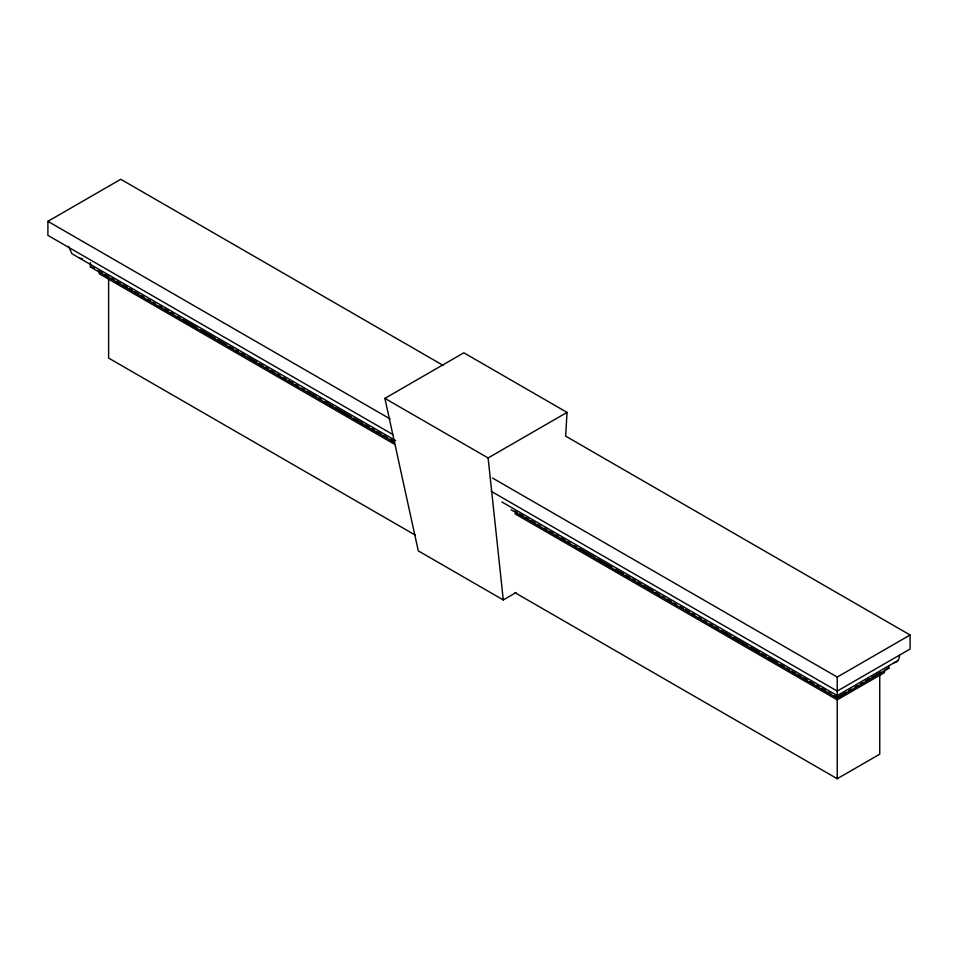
<?xml version="1.0" encoding="UTF-8"?>
<svg xmlns="http://www.w3.org/2000/svg" width="958" height="958" viewBox="0 0 958 958"><rect width="100%" height="100%" fill="white"/><g stroke="black" fill="none" stroke-linecap="round" stroke-linejoin="round"><path stroke-width="1.44" d="M514.973 513.787L837.232 699.843L837.232 697.388L846.237 692.191M515.991 592.607L503.285 599.947L418.287 550.862L384.888 398.372L463.816 352.795L567.04 412.395L565.651 436.13L910.1 634.998L910.1 649.021L837.232 691.089L491.179 491.286M884.821 669.917L884.294 672.684L837.232 699.843M392.672 434.417L47.9 235.369L47.9 221.346L120.768 179.278L443.195 365.429M384.888 398.372L488.113 457.96L567.04 412.395M492.472 478.006L837.232 677.067L910.1 634.998M898.053 660.469L837.232 695.58L501.884 501.956M848.812 690.706L851.387 689.221M855.243 686.994L857.817 685.509M860.38 684.024L862.954 682.539M865.529 681.054L869.385 678.827M871.96 677.342L880.965 672.145M511.069 509.776L837.232 698.095L888.844 668.301L888.844 665.499M514.985 592.679L837.232 778.722L879.743 754.185L879.743 674.48M886.437 668.349L888.844 668.301M79.777 258.265L82.436 258.672M90.399 262.708L90.399 266.911L94.016 267.989M47.9 221.346L390.074 418.897M395.702 440.656L71.994 253.774L68.581 246.41M102.35 273.102L98.47 270.851L99.512 273.928L394.6 444.296M104.949 274.599L108.829 276.838M111.427 278.335L114.014 279.832M116.613 281.329L120.504 283.58M123.091 285.077L126.983 287.316M129.57 288.813L132.168 290.31M134.755 291.807L138.647 294.058M141.233 295.555L143.832 297.052M147.712 299.291L150.31 300.788M152.897 302.285L155.495 303.782M159.387 306.021L161.974 307.518M164.572 309.015L168.452 311.266M171.051 312.763L173.637 314.26M177.529 316.499L180.116 317.996M182.715 319.493L196.965 327.732M200.857 329.971L215.119 338.198M217.706 339.695L226.783 344.94M229.369 346.437L233.261 348.676M235.848 350.173L238.446 351.67M241.033 353.167L244.925 355.418M247.511 356.915L256.588 362.148M259.187 363.645L263.067 365.884M265.665 367.381L268.252 368.878M270.851 370.375L274.73 372.626M277.329 374.123L279.916 375.62M283.808 377.859L286.394 379.356M288.993 380.853L292.885 383.104M295.471 384.601L298.07 386.098M301.95 388.337L304.548 389.834M307.135 391.331L316.212 396.564M318.798 398.061L321.397 399.558M325.277 401.809L333.061 406.3M335.647 407.797L351.203 416.778M353.801 418.275L362.866 423.508M365.465 425.005L369.345 427.244M371.944 428.741L374.53 430.238M377.129 431.735L381.009 433.986M383.607 435.483L387.499 437.722M390.086 439.219L392.684 440.716M514.506 511.057L517.104 512.554M519.691 514.051L523.583 516.29M526.182 517.787L528.768 519.284M531.355 520.781L535.247 523.032M537.845 524.529L540.432 526.026M544.324 528.265L546.91 529.762M549.509 531.259L553.389 533.51M555.987 535.007L558.574 536.504M561.172 538.001L565.064 540.24M567.651 541.737L570.238 543.234M574.129 545.473L576.728 546.97M579.315 548.467L594.87 557.448M597.457 558.945L611.719 567.184M615.611 569.423L623.383 573.914M625.969 575.411L629.861 577.65M632.46 579.147L635.046 580.644M637.645 582.141L641.525 584.392M644.123 585.889L653.188 591.122M655.787 592.619L659.679 594.87M662.265 596.367L664.852 597.864M667.451 599.361L671.342 601.6M673.929 603.097L676.528 604.594M680.408 606.833L683.006 608.33M685.593 609.827L689.485 612.078M692.071 613.575L694.67 615.072M698.562 617.311L701.148 618.808M703.735 620.305L706.333 621.802M710.225 624.053L712.812 625.55M715.41 627.047L717.997 628.544M721.889 630.783L730.954 636.028M733.553 637.513L747.803 645.752M750.401 647.249L759.478 652.482M762.065 653.979L765.957 656.23M768.544 657.727L777.621 662.96M780.207 664.457L784.099 666.708M786.686 668.193L789.284 669.69M791.871 671.187L795.763 673.438M798.361 674.935L800.948 676.432M803.534 677.929L807.426 680.168M810.025 681.665L813.905 683.916M816.503 685.413L819.09 686.91M821.689 688.407L825.568 690.646M828.167 692.143L830.754 693.64M834.646 695.891L837.232 697.388M90.399 266.911L394.576 442.524M415.341 535.139L108.613 358.064L108.613 278.359M488.113 457.96L503.285 599.947M837.232 677.067L837.232 698.095M837.232 699.017L837.232 778.722M899.478 655.152A15.029 8.67 60 0 1 894.161 662.708"/></g></svg>
